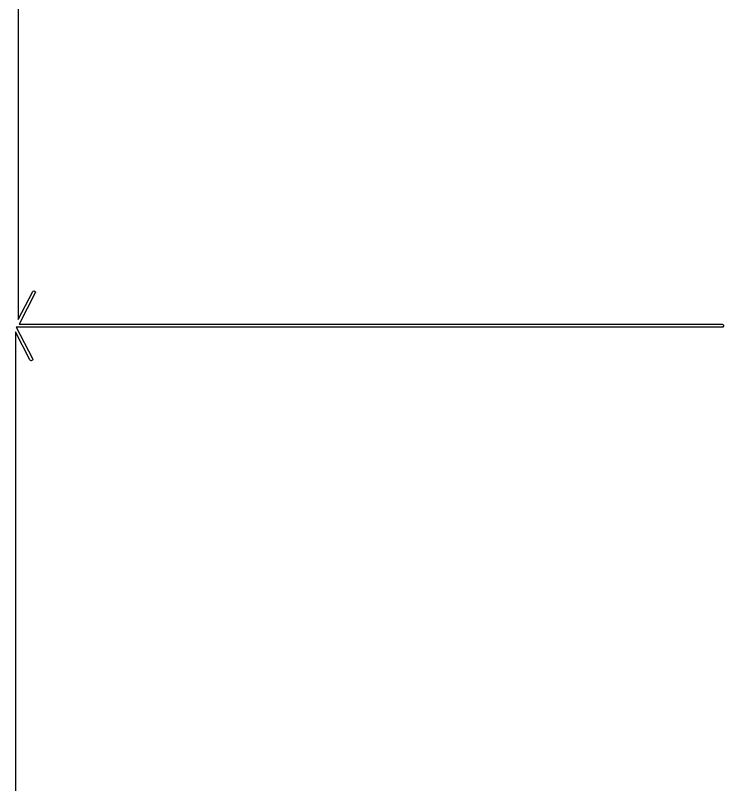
# Model space of a CAD drawing. Header units: inches. Extents: x 0.4 to 11.3, y -7.9 to -0.4.
# Drawn here: x 1.122 to 2.06, y -4.102 to -3.083 of the extents above; entities that cross this region are included whole.
import ezdxf

# ---------------------------------------------------------------- set-up
doc = ezdxf.new("R2010")
doc.units = ezdxf.units.IN
doc.header["$MEASUREMENT"] = 0
doc.layers.add('User.Drawings', color=9, linetype='CONTINUOUS', true_color=0xc2c2c2)

msp = doc.modelspace()

# ---------------------------------------------------------------- linework, layer by layer
at = {"layer": 'User.Drawings', "linetype": 'CONTINUOUS'}
for p, q in [((1.1252, -2.8132), (1.1252, -3.486)), ((1.1252, -3.486), (1.1446, -3.4488)), ((1.1481, -3.4507), (1.1265, -3.4921)), ((1.1446, -3.4488), (1.1451, -3.4482)), ((1.1451, -3.4482), (1.1465, -3.4478)), ((1.1465, -3.4478), (1.1478, -3.4485)), ((1.1478, -3.4485), (1.1483, -3.4499)), ((1.1483, -3.4499), (1.1481, -3.4507)), ((1.1265, -3.4921), (2.0536, -3.4921)), ((2.0536, -3.4921), (2.0586, -3.4921)), ((2.0586, -3.4921), (2.0593, -3.4923)), ((2.0593, -3.4923), (2.0604, -3.4933)), ((2.0604, -3.4933), (2.0604, -3.4948)), ((1.141, -3.5394), (1.1217, -3.5021)), ((1.1217, -3.5021), (1.1217, -4.175)), ((2.0586, -3.4961), (1.1229, -3.4961)), ((1.1229, -3.4961), (1.1445, -3.5375)), ((2.0593, -3.4959), (2.0586, -3.4961)), ((2.0604, -3.4948), (2.0593, -3.4959)), ((1.1415, -3.54), (1.141, -3.5394)), ((1.1429, -3.5404), (1.1415, -3.54)), ((1.1443, -3.5397), (1.1429, -3.5404)), ((1.1447, -3.5383), (1.1443, -3.5397)), ((1.1445, -3.5375), (1.1447, -3.5383))]:
    msp.add_line(p, q, dxfattribs=at)

doc.saveas('drawing.dxf')
